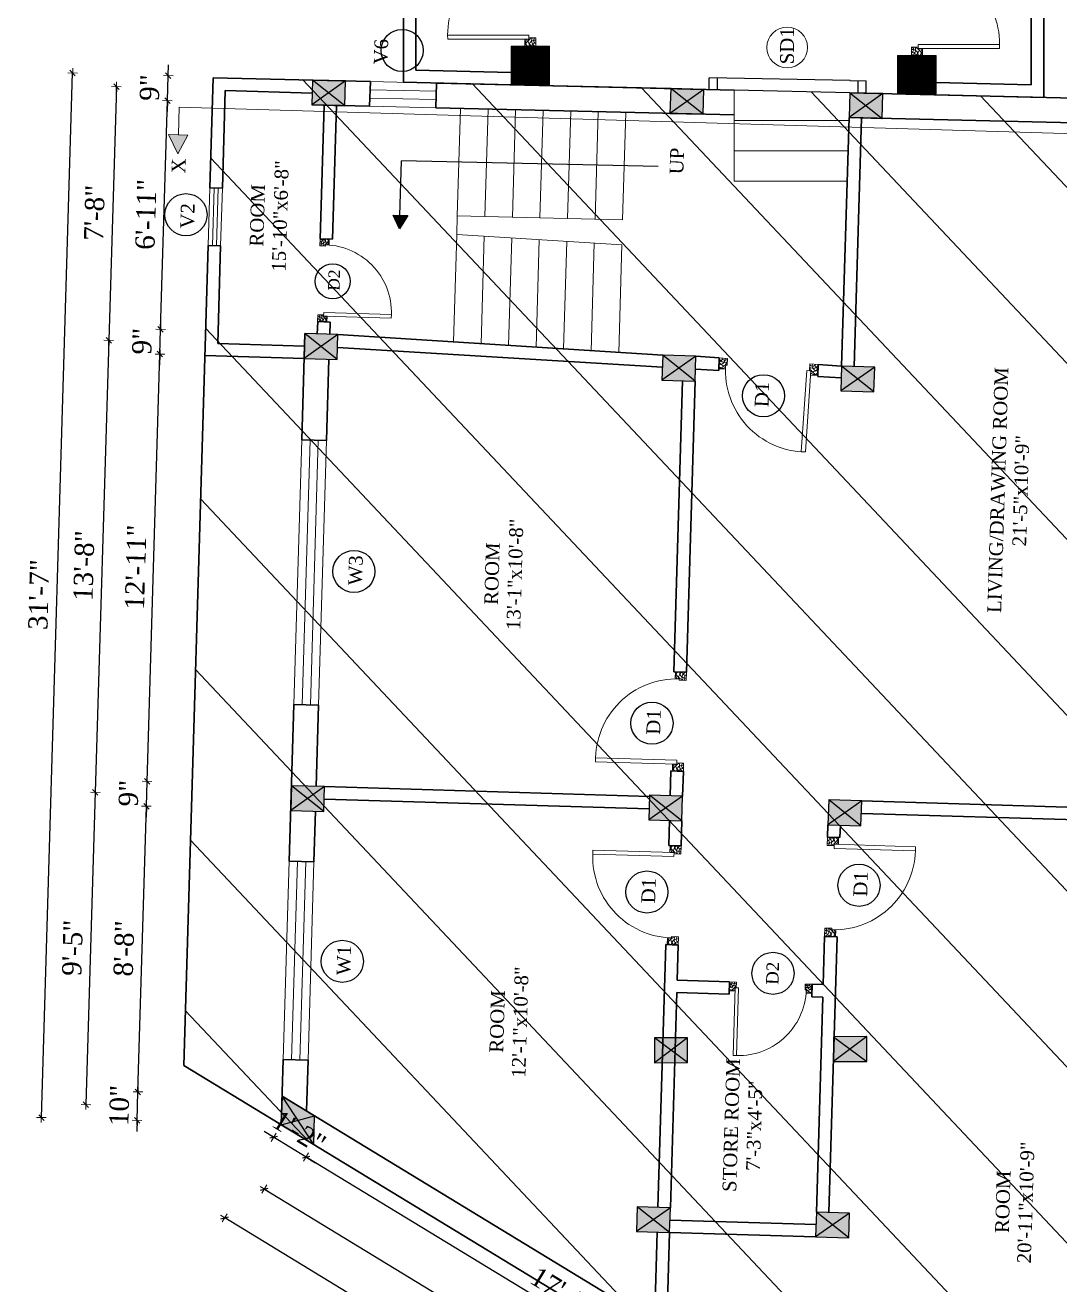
# Model space of a CAD drawing. Header units: inches. Extents: x 4069 to 291496, y -47643 to 12535.
# Drawn here: x 136842.3 to 137217.7, y -17816.4 to -17359.6 of the extents above; entities that cross this region are included whole.
import ezdxf

# ---------------------------------------------------------------- set-up
doc = ezdxf.new("R2010")
doc.units = ezdxf.units.IN
doc.header["$LTSCALE"] = 5
doc.header["$MEASUREMENT"] = 0
for name, color, linetype, lineweight in [('A-WALL', 7, 'Continuous', 9), ('Dimension', 7, 'Continuous', 18), ('DOOR', 62, 'Continuous', 0), ('Dw', 2, 'Continuous', 18), ('tefriş', 30, 'Continuous', 9)]:
    doc.layers.add(name, color=color, linetype=linetype, lineweight=lineweight)
doc.layers.add('dim line', color=7, linetype='Continuous', lineweight=15, true_color=0xfab2b2)
doc.layers.add('TEXT', color=6, linetype='Continuous')
doc.layers.add('WALL', color=7, linetype='Continuous')
doc.styles.add('ordinary', font='times.ttf')
doc.dimstyles.new('Copy of 96', dxfattribs={"dimtxt": 7, "dimasz": 4, "dimexe": 0.5, "dimexo": 0.5, "dimgap": 3, "dimtad": 1, "dimdec": 1, "dimzin": 11, "dimdsep": 46, "dimlunit": 4, "dimtxsty": 'ordinary', "dimblk": 'OBLIQUE', "dimcen": 0.09, "dimse1": 1, "dimse2": 1, "dimclrt": 6, "dimazin": 0, "dimtfac": 1, "dimtdec": 1, "dimtix": 1, "dimtmove": 2, "dimatfit": 3, "dimldrblk": 'leader', "dimfxl": 0.5, "dimfxlon": 1, "dimtolj": 1, "dimtzin": 0, "dimarcsym": 0})

# ---------------------------------------------------------------- blocks, each defined once
blk = doc.blocks.new('C1a')
at = {"color": 1, "ltscale": 5}
for p, q in [((18657.75, 4625.76), (18648.75, 4625.76)), ((18648.75, 4625.76), (18648.82, 4613.76)), ((18657.82, 4613.76), (18657.75, 4625.76)), ((18648.82, 4613.76), (18657.82, 4613.76))]:
    blk.add_line(p, q, dxfattribs=at)
blk = doc.blocks.new('c2a')
at = {"color": 1, "ltscale": 5}
for p, q in [((18091.63, 4625.76), (18084.82, 4613.76)), ((18101.98, 4625.76), (18091.63, 4625.76)), ((18095.17, 4613.76), (18101.98, 4625.76)), ((18084.82, 4613.76), (18095.17, 4613.76))]:
    blk.add_line(p, q, dxfattribs=at)
blk = doc.blocks.new('A$C27B36B59')
at = {"layer": 'DOOR'}
for p, q in [((0, 4), (0, 0)), ((2.5, 4), (0, 4)), ((0, 0), (3, 0)), ((2.5, 2.5), (2.5, 4)), ((3, 2.5), (2.5, 2.5)), ((3, 0), (3, 2.5))]:
    blk.add_line(p, q, dxfattribs=at)
for centre, radius, start, end in [((-1.4, -0.54), 4.75, 22.1411, 72.838), ((1.34, 2.09), 1.64, 45.138, 144.8948), ((2.21, 0.3), 2.49, 83.3149, 152.658), ((0.13, 0.37), 2.05, 349.4875, 93.6805), ((1.96, -0.47), 2.01, 58.7447, 166.495), ((-0.06, 0.32), 1.13, 343.542, 86.947), ((2.08, -0.4), 1.17, 38.2816, 160.1519)]:
    blk.add_arc(centre, radius, start, end, dxfattribs=at)
blk = doc.blocks.new('D2')
at = {"layer": 'DOOR'}
for p, q in [((74473.95, 24047.59), (74473.95, 24018.09)), ((74473.95, 24047.59), (74475.45, 24047.59)), ((74475.45, 24047.59), (74475.45, 24018.13))]:
    blk.add_line(p, q, dxfattribs=at)
blk.add_arc((74473.95, 24047.59), 29.5, 180, 272.9146, dxfattribs=at)
at = {"layer": 'DOOR', "xscale": -1, "rotation": 180}
blk.add_blockref('A$C27B36B59', (74441.95, 24050.09), dxfattribs=at)
at = {"layer": 'DOOR', "rotation": 180}
blk.add_blockref('A$C27B36B59', (74477.95, 24050.09), dxfattribs=at)
blk = doc.blocks.new('x-x')
at = {"ltscale": 5}
for points in [[(11364.03, -701.52), (11364.03, -694.51), (11357.15, -698.09)], [(11364.03, -1135.52), (11364.03, -1128.51), (11357.15, -1132.09)]]:
    blk.add_hatch(color=256, dxfattribs=at).paths.add_polyline_path(points)
for p, q in [((11364.03, -694.51), (11357.15, -698.09)), ((11357.15, -698.09), (11364.03, -701.52)), ((11364.03, -701.52), (11364.03, -694.51)), ((11374.13, -698.09), (11364.03, -698.09)), ((11374.13, -698.09), (11374.13, -1132.09)), ((11364.03, -1128.51), (11357.15, -1132.09)), ((11357.15, -1132.09), (11364.03, -1135.52)), ((11364.03, -1135.52), (11364.03, -1128.51)), ((11374.13, -1132.09), (11364.03, -1132.09))]:
    blk.add_line(p, q, dxfattribs=at)
at = {"layer": 'A-WALL', "color": 1, "ltscale": 5}
blk.add_line((11374.13, -1120.09), (11374.13, -1132.09), dxfattribs=at)
at = {"layer": 'TEXT', "style": 'ordinary'}
for p in [(11350.08, -700.97), (11350.08, -1134.1)]:
    blk.add_text('X', height=5, dxfattribs=at).set_placement(p)
blk = doc.blocks.new('oblique')
at = {"color": 0, "lineweight": -2}
blk.add_line((0.25, 0.25), (-0.25, -0.25), dxfattribs=at)
at = {"layer": 'dim line', "lineweight": 9}
for p, q in [((-0.4375, 0), (0.4375, 0)), ((0, 0.4375), (0, -0.4375))]:
    blk.add_line(p, q, dxfattribs=at)
blk = doc.blocks.new('*D3950')
at = {"layer": 'A-WALL', "color": 0, "lineweight": -2, "ltscale": 50, "transparency": 16777216}
blk.add_line((137124.07, -17879.37), (136944.25, -17770.04), dxfattribs=at)
at = {"layer": 'Defpoints', "color": 0, "ltscale": 50, "transparency": 16777216}
for p in [(136947.02, -17765.48), (136944.25, -17770.04), (137126.84, -17874.8)]:
    blk.add_point(p, dxfattribs=at)
at = {"layer": 'A-WALL', "color": 0, "lineweight": -2, "ltscale": 50, "transparency": 16777216, "xscale": 4, "yscale": 4, "zscale": 4}
for p, rotation in [((136944.25, -17770.04), 148.7014709245675), ((137124.07, -17879.37), 328.7014709245675)]:
    blk.add_blockref('oblique', p, dxfattribs=dict(at, rotation=rotation))
at = {"layer": 'A-WALL', "color": 6, "ltscale": 50, "transparency": 16777216, "insert": (137037.57, -17819.09), "char_height": 7, "attachment_point": 5, "rotation": 328.7015, "style": 'ordinary'}
blk.add_mtext('\\A1;17\'-6"', dxfattribs=at)
blk = doc.blocks.new('_OBLIQUE')
at = {"color": 0, "linetype": 'ByBlock'}
blk.add_line((-0.5, -0.5), (0.5, 0.5), dxfattribs=at)
blk = doc.blocks.new('leader')
at = {"layer": 'Dimension'}
for p, q in [((0, -4.33), (0, 4.33)), ((-4.42, 0), (4.42, 0))]:
    blk.add_line(p, q, dxfattribs=at)
blk = doc.blocks.new('*D3951')
at = {"layer": 'A-WALL', "color": 0, "lineweight": -2, "ltscale": 50, "transparency": 16777216}
for p, q in [((136932.46, -17762.87), (136929.04, -17760.8)), ((136944.25, -17770.04), (136932.46, -17762.87)), ((136944.25, -17770.04), (136947.67, -17772.12))]:
    blk.add_line(p, q, dxfattribs=at)
at = {"layer": 'Defpoints', "color": 0, "ltscale": 50, "transparency": 16777216}
for p in [(136935.23, -17758.31), (136932.46, -17762.87), (136947.02, -17765.48)]:
    blk.add_point(p, dxfattribs=at)
at = {"layer": 'A-WALL', "color": 0, "lineweight": -2, "ltscale": 50, "transparency": 16777216, "xscale": 4, "yscale": 4, "zscale": 4}
for p, rotation in [((136932.46, -17762.87), 328.7014709245675), ((136944.25, -17770.04), 148.7014709245675)]:
    blk.add_blockref('oblique', p, dxfattribs=dict(at, rotation=rotation))
at = {"layer": 'A-WALL', "color": 6, "ltscale": 50, "transparency": 16777216, "insert": (136941.73, -17760.9), "char_height": 7, "attachment_point": 5, "rotation": 328.7015, "style": 'ordinary'}
blk.add_mtext('\\A1;1\'-2"', dxfattribs=at)
blk = doc.blocks.new('*D3952')
at = {"layer": 'A-WALL', "color": 0, "lineweight": -2, "ltscale": 50, "transparency": 16777216}
blk.add_line((136929.1, -17781.67), (137120.71, -17898.17), dxfattribs=at)
at = {"layer": 'Defpoints', "color": 0, "ltscale": 50, "transparency": 16777216}
for p in [(136941.13, -17761.89), (137132.74, -17878.39), (137120.71, -17898.17)]:
    blk.add_point(p, dxfattribs=at)
at = {"layer": 'A-WALL', "color": 0, "lineweight": -2, "ltscale": 50, "transparency": 16777216, "xscale": 4, "yscale": 4, "zscale": 4}
for p, rotation in [((136929.1, -17781.67), 148.7014709222173), ((137120.71, -17898.17), 328.7014709222173)]:
    blk.add_blockref('oblique', p, dxfattribs=dict(at, rotation=rotation))
at = {"layer": 'A-WALL', "color": 6, "ltscale": 50, "transparency": 16777216, "insert": (137028.31, -17834.32), "char_height": 7, "attachment_point": 5, "rotation": 328.7015, "style": 'ordinary'}
blk.add_mtext('\\A1;18\'-8"', dxfattribs=at)
blk = doc.blocks.new('*D3954')
at = {"layer": 'A-WALL', "color": 0, "lineweight": -2, "ltscale": 50, "transparency": 16777216}
blk.add_line((137246.82, -17994.01), (136914.7, -17792.08), dxfattribs=at)
at = {"layer": 'Defpoints', "color": 0, "ltscale": 50, "transparency": 16777216}
for p in [(136935.23, -17758.31), (136914.7, -17792.08), (137267.35, -17960.23)]:
    blk.add_point(p, dxfattribs=at)
at = {"layer": 'A-WALL', "color": 0, "lineweight": -2, "ltscale": 50, "transparency": 16777216, "xscale": 4, "yscale": 4, "zscale": 4}
for p, rotation in [((136914.7, -17792.08), 148.7014709222228), ((137246.82, -17994.01), 328.7014709222228)]:
    blk.add_blockref('oblique', p, dxfattribs=dict(at, rotation=rotation))
at = {"layer": 'A-WALL', "color": 6, "ltscale": 50, "transparency": 16777216, "insert": (137084.17, -17887.44), "char_height": 7, "attachment_point": 5, "rotation": 328.7015, "style": 'ordinary'}
blk.add_mtext('\\A1;32\'-5"', dxfattribs=at)
blk = doc.blocks.new('*D3955')
at = {"layer": 'A-WALL', "color": 0, "lineweight": -2, "ltscale": 50, "transparency": 16777216}
for p, q in [((136883.19, -17746.4), (136883.31, -17742.4)), ((136882.88, -17756.75), (136883.19, -17746.4)), ((136882.88, -17756.75), (136882.76, -17760.74))]:
    blk.add_line(p, q, dxfattribs=at)
at = {"layer": 'Defpoints', "color": 0, "ltscale": 50, "transparency": 16777216}
for p in [(136883.19, -17746.4), (136935.54, -17747.96), (136935.23, -17758.31)]:
    blk.add_point(p, dxfattribs=at)
at = {"layer": 'A-WALL', "color": 0, "lineweight": -2, "ltscale": 50, "transparency": 16777216, "xscale": 4, "yscale": 4, "zscale": 4}
for p, rotation in [((136883.19, -17746.4), 268.2899854278434), ((136882.88, -17756.75), 88.28998542784338)]:
    blk.add_blockref('oblique', p, dxfattribs=dict(at, rotation=rotation))
at = {"layer": 'A-WALL', "color": 6, "ltscale": 50, "transparency": 16777216, "insert": (136876.48, -17751.38), "char_height": 7, "attachment_point": 5, "rotation": 88.29, "style": 'ordinary'}
blk.add_mtext('\\A1;10"', dxfattribs=at)
blk = doc.blocks.new('*D3956')
at = {"layer": 'A-WALL', "color": 0, "lineweight": -2, "ltscale": 50, "transparency": 16777216}
blk.add_line((136883.19, -17746.4), (136886.28, -17642.8), dxfattribs=at)
at = {"layer": 'Defpoints', "color": 0, "ltscale": 50, "transparency": 16777216}
for p in [(136886.28, -17642.8), (136938.63, -17644.36), (136935.54, -17747.96)]:
    blk.add_point(p, dxfattribs=at)
at = {"layer": 'A-WALL', "color": 0, "lineweight": -2, "ltscale": 50, "transparency": 16777216, "xscale": 4, "yscale": 4, "zscale": 4}
for p, rotation in [((136886.28, -17642.8), 88.28998542889832), ((136883.19, -17746.4), 268.2899854288983)]:
    blk.add_blockref('oblique', p, dxfattribs=dict(at, rotation=rotation))
at = {"layer": 'A-WALL', "color": 6, "ltscale": 50, "transparency": 16777216, "insert": (136878.18, -17694.4), "char_height": 7, "attachment_point": 5, "rotation": 88.29, "style": 'ordinary'}
blk.add_mtext('\\A1;8\'-8"', dxfattribs=at)
blk = doc.blocks.new('*D3957')
at = {"layer": 'A-WALL', "color": 0, "lineweight": -2, "ltscale": 50, "transparency": 16777216}
for p, q in [((136886.55, -17633.8), (136886.67, -17629.8)), ((136886.28, -17642.8), (136886.55, -17633.8)), ((136886.28, -17642.8), (136886.16, -17646.79))]:
    blk.add_line(p, q, dxfattribs=at)
at = {"layer": 'Defpoints', "color": 0, "ltscale": 50, "transparency": 16777216}
for p in [(136886.55, -17633.8), (136938.9, -17635.36), (136938.63, -17644.36)]:
    blk.add_point(p, dxfattribs=at)
at = {"layer": 'A-WALL', "color": 0, "lineweight": -2, "ltscale": 50, "transparency": 16777216, "xscale": 4, "yscale": 4, "zscale": 4}
for p, rotation in [((136886.55, -17633.8), 268.2899854288983), ((136886.28, -17642.8), 88.2899854288983)]:
    blk.add_blockref('oblique', p, dxfattribs=dict(at, rotation=rotation))
at = {"layer": 'A-WALL', "color": 6, "ltscale": 50, "transparency": 16777216, "insert": (136879.85, -17638.1), "char_height": 7, "attachment_point": 5, "rotation": 88.29, "style": 'ordinary'}
blk.add_mtext('\\A1;9"', dxfattribs=at)
blk = doc.blocks.new('*D3958')
at = {"layer": 'A-WALL', "color": 0, "lineweight": -2, "ltscale": 50, "transparency": 16777216}
blk.add_line((136886.55, -17633.8), (136891.18, -17478.87), dxfattribs=at)
at = {"layer": 'Defpoints', "color": 0, "ltscale": 50, "transparency": 16777216}
for p in [(136891.18, -17478.87), (136943.53, -17480.43), (136938.9, -17635.36)]:
    blk.add_point(p, dxfattribs=at)
at = {"layer": 'A-WALL', "color": 0, "lineweight": -2, "ltscale": 50, "transparency": 16777216, "xscale": 4, "yscale": 4, "zscale": 4}
for p, rotation in [((136891.18, -17478.87), 88.28998542889832), ((136886.55, -17633.8), 268.2899854288983)]:
    blk.add_blockref('oblique', p, dxfattribs=dict(at, rotation=rotation))
at = {"layer": 'A-WALL', "color": 6, "ltscale": 50, "transparency": 16777216, "insert": (136882.37, -17556.14), "char_height": 7, "attachment_point": 5, "rotation": 88.29, "style": 'ordinary'}
blk.add_mtext('\\A1;12\'-11"', dxfattribs=at)
blk = doc.blocks.new('*D3959')
at = {"layer": 'A-WALL', "color": 0, "lineweight": -2, "ltscale": 50, "transparency": 16777216}
for p, q in [((136891.45, -17469.87), (136891.57, -17465.88)), ((136891.18, -17478.87), (136891.45, -17469.87)), ((136891.18, -17478.87), (136891.06, -17482.87))]:
    blk.add_line(p, q, dxfattribs=at)
at = {"layer": 'Defpoints', "color": 0, "ltscale": 50, "transparency": 16777216}
for p in [(136891.45, -17469.87), (136943.8, -17471.44), (136943.53, -17480.43)]:
    blk.add_point(p, dxfattribs=at)
at = {"layer": 'A-WALL', "color": 0, "lineweight": -2, "ltscale": 50, "transparency": 16777216, "xscale": 4, "yscale": 4, "zscale": 4}
for p, rotation in [((136891.45, -17469.87), 268.2899854288983), ((136891.18, -17478.87), 88.2899854288983)]:
    blk.add_blockref('oblique', p, dxfattribs=dict(at, rotation=rotation))
at = {"layer": 'A-WALL', "color": 6, "ltscale": 50, "transparency": 16777216, "insert": (136884.74, -17474.18), "char_height": 7, "attachment_point": 5, "rotation": 88.29, "style": 'ordinary'}
blk.add_mtext('\\A1;9"', dxfattribs=at)
blk = doc.blocks.new('*D3960')
at = {"layer": 'A-WALL', "color": 0, "lineweight": -2, "ltscale": 50, "transparency": 16777216}
blk.add_line((136891.45, -17469.87), (136893.92, -17386.91), dxfattribs=at)
at = {"layer": 'Defpoints', "color": 0, "ltscale": 50, "transparency": 16777216}
for p in [(136893.92, -17386.91), (136946.27, -17388.47), (136943.8, -17471.44)]:
    blk.add_point(p, dxfattribs=at)
at = {"layer": 'A-WALL', "color": 0, "lineweight": -2, "ltscale": 50, "transparency": 16777216, "xscale": 4, "yscale": 4, "zscale": 4}
for p, rotation in [((136893.92, -17386.91), 88.28998542889832), ((136891.45, -17469.87), 268.2899854288983)]:
    blk.add_blockref('oblique', p, dxfattribs=dict(at, rotation=rotation))
at = {"layer": 'A-WALL', "color": 6, "ltscale": 50, "transparency": 16777216, "insert": (136886.13, -17428.2), "char_height": 7, "attachment_point": 5, "rotation": 88.29, "style": 'ordinary'}
blk.add_mtext('\\A1;6\'-11"', dxfattribs=at)
blk = doc.blocks.new('*D3961')
at = {"layer": 'A-WALL', "color": 0, "lineweight": -2, "ltscale": 50, "transparency": 16777216}
for p, q in [((136894.19, -17377.91), (136894.31, -17373.92)), ((136893.92, -17386.91), (136894.19, -17377.91)), ((136893.92, -17386.91), (136893.8, -17390.91))]:
    blk.add_line(p, q, dxfattribs=at)
at = {"layer": 'Defpoints', "color": 0, "ltscale": 50, "transparency": 16777216}
for p in [(136894.19, -17377.91), (136946.54, -17379.48), (136946.27, -17388.47)]:
    blk.add_point(p, dxfattribs=at)
at = {"layer": 'A-WALL', "color": 0, "lineweight": -2, "ltscale": 50, "transparency": 16777216, "xscale": 4, "yscale": 4, "zscale": 4}
for p, rotation in [((136894.19, -17377.91), 268.2899854288983), ((136893.92, -17386.91), 88.2899854288983)]:
    blk.add_blockref('oblique', p, dxfattribs=dict(at, rotation=rotation))
at = {"layer": 'A-WALL', "color": 6, "ltscale": 50, "transparency": 16777216, "insert": (136887.49, -17382.22), "char_height": 7, "attachment_point": 5, "rotation": 88.29, "style": 'ordinary'}
blk.add_mtext('\\A1;9"', dxfattribs=at)
blk = doc.blocks.new('*D3962')
at = {"layer": 'A-WALL', "color": 0, "lineweight": -2, "ltscale": 50, "transparency": 16777216}
blk.add_line((136875.39, -17381.86), (136872.64, -17473.81), dxfattribs=at)
at = {"layer": 'Defpoints', "color": 0, "ltscale": 50, "transparency": 16777216}
for p in [(136946.41, -17383.98), (136872.64, -17473.81), (136943.66, -17475.93)]:
    blk.add_point(p, dxfattribs=at)
at = {"layer": 'A-WALL', "color": 0, "lineweight": -2, "ltscale": 50, "transparency": 16777216, "xscale": 4, "yscale": 4, "zscale": 4}
for p, rotation in [((136875.39, -17381.86), 88.28998542795537), ((136872.64, -17473.81), 268.2899854279554)]:
    blk.add_blockref('oblique', p, dxfattribs=dict(at, rotation=rotation))
at = {"layer": 'A-WALL', "color": 6, "ltscale": 50, "transparency": 16777216, "insert": (136867.45, -17427.64), "char_height": 7, "attachment_point": 5, "rotation": 88.29, "style": 'ordinary'}
blk.add_mtext('\\A1;7\'-8"', dxfattribs=at)
blk = doc.blocks.new('*D3963')
at = {"layer": 'A-WALL', "color": 0, "lineweight": -2, "ltscale": 50, "transparency": 16777216}
blk.add_line((136872.64, -17473.81), (136867.75, -17637.74), dxfattribs=at)
at = {"layer": 'Defpoints', "color": 0, "ltscale": 50, "transparency": 16777216}
for p in [(136943.66, -17475.93), (136867.75, -17637.74), (136938.77, -17639.86)]:
    blk.add_point(p, dxfattribs=at)
at = {"layer": 'A-WALL', "color": 0, "lineweight": -2, "ltscale": 50, "transparency": 16777216, "xscale": 4, "yscale": 4, "zscale": 4}
for p, rotation in [((136872.64, -17473.81), 88.2899854288983), ((136867.75, -17637.74), 268.2899854288983)]:
    blk.add_blockref('oblique', p, dxfattribs=dict(at, rotation=rotation))
at = {"layer": 'A-WALL', "color": 6, "ltscale": 50, "transparency": 16777216, "insert": (136863.64, -17555.58), "char_height": 7, "attachment_point": 5, "rotation": 88.29, "style": 'ordinary'}
blk.add_mtext('\\A1;13\'-8"', dxfattribs=at)
blk = doc.blocks.new('*D3964')
at = {"layer": 'A-WALL', "color": 0, "lineweight": -2, "ltscale": 50, "transparency": 16777216}
blk.add_line((136867.75, -17637.74), (136864.37, -17751.02), dxfattribs=at)
at = {"layer": 'Defpoints', "color": 0, "ltscale": 50, "transparency": 16777216}
for p in [(136938.77, -17639.86), (136864.37, -17751.02), (136935.39, -17753.14)]:
    blk.add_point(p, dxfattribs=at)
at = {"layer": 'A-WALL', "color": 0, "lineweight": -2, "ltscale": 50, "transparency": 16777216, "xscale": 4, "yscale": 4, "zscale": 4}
for p, rotation in [((136867.75, -17637.74), 88.2899854288983), ((136864.37, -17751.02), 268.2899854288983)]:
    blk.add_blockref('oblique', p, dxfattribs=dict(at, rotation=rotation))
at = {"layer": 'A-WALL', "color": 6, "ltscale": 50, "transparency": 16777216, "insert": (136859.49, -17694.18), "char_height": 7, "attachment_point": 5, "rotation": 88.29, "style": 'ordinary'}
blk.add_mtext('\\A1;9\'-5"', dxfattribs=at)
blk = doc.blocks.new('*D3965')
at = {"layer": 'A-WALL', "color": 0, "lineweight": -2, "ltscale": 50, "transparency": 16777216}
blk.add_line((136848.2, -17755.71), (136859.51, -17376.88), dxfattribs=at)
at = {"layer": 'Defpoints', "color": 0, "ltscale": 50, "transparency": 16777216}
for p in [(136859.51, -17376.88), (136946.54, -17379.48), (136935.23, -17758.31)]:
    blk.add_point(p, dxfattribs=at)
at = {"layer": 'A-WALL', "color": 0, "lineweight": -2, "ltscale": 50, "transparency": 16777216, "xscale": 4, "yscale": 4, "zscale": 4}
for p, rotation in [((136859.51, -17376.88), 88.28998542889836), ((136848.2, -17755.71), 268.2899854288983)]:
    blk.add_blockref('oblique', p, dxfattribs=dict(at, rotation=rotation))
at = {"layer": 'A-WALL', "color": 6, "ltscale": 50, "transparency": 16777216, "insert": (136847.29, -17566.1), "char_height": 7, "attachment_point": 5, "rotation": 88.29, "style": 'ordinary'}
blk.add_mtext('\\A1;31\'-7"', dxfattribs=at)

msp = doc.modelspace()

# ---------------------------------------------------------------- hatches: boundary and pattern name
at = {"layer": 'A-WALL', "ltscale": 5}
h = msp.add_hatch(dxfattribs=at)
h.set_pattern_fill('ANSI31', color=256, angle=450)
h.set_pattern_definition([(135, (138671.29985, -41803.26269), (-0.08838834765, -0.08838834765), [])])
h.paths.add_polyline_path([(137032.57871, -17381.18468), (137032.57871, -17367.18468), (137018.57871, -17367.18468), (137018.57871, -17381.18468)])
h = msp.add_hatch(dxfattribs=at)
h.set_pattern_fill('ANSI31', color=256, angle=450)
h.set_pattern_definition([(135, (138662.58218, -41916.20841), (-0.08838834765, -0.08838834765), [])])
h.paths.add_polyline_path([(137158.86104, -17384.50927), (137172.86104, -17384.50927), (137172.86104, -17370.50927), (137158.86104, -17370.50927)])
at = {"layer": 'WALL', "linetype": 'ByBlock', "ltscale": 5, "true_color": 0xf8991e}
h = msp.add_hatch(dxfattribs=at)
h.set_pattern_fill('ANSI31', color=30, scale=350, angle=448.2899854)
h.set_pattern_definition([(133.29, (133798.7, -24314.044), (-31.8453, -29.99899), [])])
h.paths.add_polyline_path([(137302.72795, -17981.73701), (136899.85762, -17736.80218), (136910.55405, -17378.51382), (137320.44341, -17388.33867)])
h = msp.add_hatch(color=30, dxfattribs=at)
h.dxf.hatch_style = 1
h.paths.add_polyline_path([(136958.53818, -17379.76175), (136952.40547, -17384.11768), (136958.26961, -17388.75792)])
h.paths.add_polyline_path([(136958.53818, -17379.76175), (136946.54132, -17379.47744), (136952.40547, -17384.11768)])
h.paths.add_polyline_path([(136946.54132, -17379.47744), (136946.27275, -17388.4736), (136952.40547, -17384.11768)])
h.paths.add_polyline_path([(136952.40547, -17384.11768), (136946.27275, -17388.4736), (136958.26961, -17388.75792)])
h = msp.add_hatch(color=30, dxfattribs=at)
h.dxf.hatch_style = 1
h.paths.add_polyline_path([(137088.50415, -17382.84186), (137082.37143, -17387.19778), (137088.23557, -17391.83802)])
h.paths.add_polyline_path([(137088.50415, -17382.84186), (137076.50729, -17382.55755), (137082.37143, -17387.19778)])
h.paths.add_polyline_path([(137076.50729, -17382.55755), (137076.23872, -17391.55371), (137082.37143, -17387.19778)])
h.paths.add_polyline_path([(137082.37143, -17387.19778), (137076.23872, -17391.55371), (137088.23557, -17391.83802)])
h = msp.add_hatch(color=30, dxfattribs=at)
h.dxf.hatch_style = 1
h.paths.add_polyline_path([(137153.48713, -17384.38192), (137147.35441, -17388.73784), (137153.21856, -17393.37808)])
h.paths.add_polyline_path([(137153.48713, -17384.38192), (137141.49027, -17384.0976), (137147.35441, -17388.73784)])
h.paths.add_polyline_path([(137141.49027, -17384.0976), (137141.2217, -17393.09376), (137147.35441, -17388.73784)])
h.paths.add_polyline_path([(137147.35441, -17388.73784), (137141.2217, -17393.09376), (137153.21856, -17393.37808)])
at = {"layer": 'WALL', "linetype": 'ByBlock', "ltscale": 5}
msp.add_hatch(color=2, dxfattribs=at).paths.add_polyline_path([(136978.11099, -17433.41084), (136975.85454, -17428.48017), (136981.10044, -17428.63678)])
at = {"layer": 'WALL', "linetype": 'ByBlock', "ltscale": 5, "true_color": 0xf8991e}
h = msp.add_hatch(color=30, dxfattribs=at)
h.dxf.hatch_style = 1
h.paths.add_polyline_path([(136949.659, -17476.11359), (136955.52204, -17480.79063), (136955.79061, -17471.79464)])
h.paths.add_polyline_path([(136955.79061, -17471.79464), (136943.79595, -17471.43655), (136949.659, -17476.11359)])
h.paths.add_polyline_path([(136949.659, -17476.11359), (136943.79595, -17471.43655), (136943.52738, -17480.43254)])
h.paths.add_polyline_path([(136943.52738, -17480.43254), (136955.52204, -17480.79063), (136949.659, -17476.11359)])
h = msp.add_hatch(color=30, dxfattribs=at)
h.dxf.hatch_style = 1
h.paths.add_polyline_path([(137079.48304, -17483.94743), (137085.34609, -17488.62447), (137085.61466, -17479.62848)])
h.paths.add_polyline_path([(137085.61466, -17479.62848), (137073.62, -17479.27038), (137079.48304, -17483.94743)])
h.paths.add_polyline_path([(137079.48304, -17483.94743), (137073.62, -17479.27038), (137073.35143, -17488.26638)])
h.paths.add_polyline_path([(137073.35143, -17488.26638), (137085.34609, -17488.62447), (137079.48304, -17483.94743)])
h = msp.add_hatch(color=30, dxfattribs=at)
h.dxf.hatch_style = 1
h.paths.add_polyline_path([(137144.39507, -17487.86434), (137150.25811, -17492.54139), (137150.52668, -17483.54539)])
h.paths.add_polyline_path([(137150.52668, -17483.54539), (137138.53202, -17483.1873), (137144.39507, -17487.86434)])
h.paths.add_polyline_path([(137144.39507, -17487.86434), (137138.53202, -17483.1873), (137138.26345, -17492.18329)])
h.paths.add_polyline_path([(137138.26345, -17492.18329), (137150.25811, -17492.54139), (137144.39507, -17487.86434)])
h = msp.add_hatch(color=30, dxfattribs=at)
h.dxf.hatch_style = 1
h.paths.add_polyline_path([(136944.76508, -17640.04056), (136950.62812, -17644.7176), (136950.89669, -17635.72161)])
h.paths.add_polyline_path([(136950.89669, -17635.72161), (136938.90204, -17635.36351), (136944.76508, -17640.04056)])
h.paths.add_polyline_path([(136944.76508, -17640.04056), (136938.90204, -17635.36351), (136938.63347, -17644.35951)])
h.paths.add_polyline_path([(136938.63347, -17644.35951), (136950.62812, -17644.7176), (136944.76508, -17640.04056)])
h = msp.add_hatch(color=30, dxfattribs=at)
h.dxf.hatch_style = 1
h.paths.add_polyline_path([(137074.72002, -17643.48984), (137080.58307, -17648.16688), (137080.85164, -17639.17089)])
h.paths.add_polyline_path([(137080.85164, -17639.17089), (137068.85698, -17638.8128), (137074.72002, -17643.48984)])
h.paths.add_polyline_path([(137074.72002, -17643.48984), (137068.85698, -17638.8128), (137068.58841, -17647.80879)])
h.paths.add_polyline_path([(137068.58841, -17647.80879), (137080.58307, -17648.16688), (137074.72002, -17643.48984)])
h = msp.add_hatch(color=30, dxfattribs=at)
h.dxf.hatch_style = 1
h.paths.add_polyline_path([(137139.6975, -17645.21448), (137145.56054, -17649.89153), (137145.82911, -17640.89553)])
h.paths.add_polyline_path([(137145.82911, -17640.89553), (137133.83445, -17640.53744), (137139.6975, -17645.21448)])
h.paths.add_polyline_path([(137139.6975, -17645.21448), (137133.83445, -17640.53744), (137133.56588, -17649.53343)])
h.paths.add_polyline_path([(137133.56588, -17649.53343), (137145.56054, -17649.89153), (137139.6975, -17645.21448)])
h = msp.add_hatch(color=30, dxfattribs=at)
h.dxf.hatch_style = 1
h.paths.add_polyline_path([(137082.63321, -17726.77169), (137076.63321, -17731.30868), (137082.63321, -17735.77186)])
h.paths.add_polyline_path([(137082.63321, -17726.77169), (137070.63321, -17726.8455), (137076.63321, -17731.30868)])
h.paths.add_polyline_path([(137070.63321, -17726.8455), (137070.63321, -17735.84567), (137076.63321, -17731.30868)])
h.paths.add_polyline_path([(137076.63321, -17731.30868), (137070.63321, -17735.84567), (137082.63321, -17735.77186)])
h = msp.add_hatch(color=30, dxfattribs=at)
h.dxf.hatch_style = 1
h.paths.add_polyline_path([(137147.63321, -17726.3719), (137141.63321, -17730.90889), (137147.63321, -17735.37207)])
h.paths.add_polyline_path([(137147.63321, -17726.3719), (137135.63321, -17726.44571), (137141.63321, -17730.90889)])
h.paths.add_polyline_path([(137135.63321, -17726.44571), (137135.63321, -17735.44588), (137141.63321, -17730.90889)])
h.paths.add_polyline_path([(137141.63321, -17730.90889), (137135.63321, -17735.44588), (137147.63321, -17735.37207)])
h = msp.add_hatch(color=30, dxfattribs=at)
h.dxf.hatch_style = 1
h.paths.add_polyline_path([(136941.28169, -17756.72054), (136947.33177, -17755.13243), (136935.54045, -17747.9636)])
h.paths.add_polyline_path([(136941.28169, -17756.72054), (136935.54045, -17747.9636), (136935.2316, -17758.30865)])
h.paths.add_polyline_path([(136935.2316, -17758.30865), (136947.02293, -17765.47748), (136941.28169, -17756.72054)])
h.paths.add_polyline_path([(136941.28169, -17756.72054), (136947.02293, -17765.47748), (136947.33177, -17755.13243)])
h = msp.add_hatch(color=30, dxfattribs=at)
h.dxf.hatch_style = 1
h.paths.add_polyline_path([(137070.26324, -17792.77467), (137076.12628, -17797.45171), (137076.39485, -17788.45572)])
h.paths.add_polyline_path([(137076.39485, -17788.45572), (137064.40019, -17788.09763), (137070.26324, -17792.77467)])
h.paths.add_polyline_path([(137070.26324, -17792.77467), (137064.40019, -17788.09763), (137064.13163, -17797.09362)])
h.paths.add_polyline_path([(137064.13163, -17797.09362), (137076.12628, -17797.45171), (137070.26324, -17792.77467)])
h = msp.add_hatch(color=30, dxfattribs=at)
h.dxf.hatch_style = 1
h.paths.add_polyline_path([(137135.23429, -17794.71434), (137141.09733, -17799.39138), (137141.3659, -17790.39538)])
h.paths.add_polyline_path([(137141.3659, -17790.39538), (137129.37125, -17790.03729), (137135.23429, -17794.71434)])
h.paths.add_polyline_path([(137135.23429, -17794.71434), (137129.37125, -17790.03729), (137129.10268, -17799.03329)])
h.paths.add_polyline_path([(137129.10268, -17799.03329), (137141.09733, -17799.39138), (137135.23429, -17794.71434)])

# ---------------------------------------------------------------- linework, layer by layer
at = {"color": 1, "ltscale": 5}
for p, q in [((136958.53818, -17379.76175), (136946.27275, -17388.4736)), ((136958.26961, -17388.75792), (136946.54132, -17379.47744)), ((137088.50415, -17382.84186), (137076.23872, -17391.55371)), ((137088.23557, -17391.83802), (137076.50729, -17382.55755)), ((137153.48713, -17384.38192), (137141.2217, -17393.09376)), ((137141.49027, -17384.0976), (137153.21856, -17393.37808)), ((136955.79061, -17471.79464), (136943.52738, -17480.43254)), ((136955.52204, -17480.79063), (136943.79595, -17471.43655)), ((137007.72535, -17474.7539), (137007.70414, -17475.08832)), ((137085.61466, -17479.62848), (137073.35143, -17488.26638)), ((137085.34609, -17488.62447), (137073.62, -17479.27038)), ((137150.52668, -17483.54539), (137138.26345, -17492.18329)), ((137150.25811, -17492.54139), (137138.53202, -17483.1873)), ((136950.89669, -17635.72161), (136938.63347, -17644.35951)), ((136950.62812, -17644.7176), (136938.90204, -17635.36351)), ((137080.85164, -17639.17089), (137068.58841, -17647.80879)), ((137080.58307, -17648.16688), (137068.85698, -17638.8128)), ((137145.82911, -17640.89553), (137133.56588, -17649.53343)), ((137145.56054, -17649.89153), (137133.83445, -17640.53744)), ((137082.63321, -17726.77169), (137070.63321, -17735.84567)), ((137082.63321, -17735.77186), (137070.63321, -17726.8455)), ((137147.63321, -17726.3719), (137135.63321, -17735.44588)), ((137135.63321, -17726.44571), (137147.63321, -17735.37207)), ((136947.02293, -17765.47748), (136935.54045, -17747.9636)), ((136935.2316, -17758.30865), (136947.33177, -17755.13243)), ((137076.12628, -17797.45171), (137064.40019, -17788.09763)), ((137076.39485, -17788.45572), (137064.13163, -17797.09362)), ((137141.3659, -17790.39538), (137129.10268, -17799.03329)), ((137141.09733, -17799.39138), (137129.37125, -17790.03729))]:
    msp.add_line(p, q, dxfattribs=at)
at = {"layer": 'A-WALL', "lineweight": 30}
for p, q in [((137211.86104, -17042.92341), (137211.86104, -17385.76534)), ((137207.36104, -17045.37334), (137207.36104, -17381.15743)), ((136984.07871, -17375.86578), (136984.07871, -17294.79841)), ((136979.57871, -17380.2604), (136979.57871, -17299.29841)), ((137018.57871, -17376.68341), (136984.07871, -17375.86578)), ((136910.55075, -17378.62448), (136909.36041, -17418.49605)), ((136967.53583, -17379.97499), (136910.55075, -17378.62448)), ((136967.26725, -17388.97115), (136967.53583, -17379.97499)), ((137018.57871, -17381.18468), (136979.57871, -17380.2604)), ((136991.26006, -17389.53977), (136991.52863, -17380.54361)), ((137076.50729, -17382.55755), (136991.52863, -17380.54361)), ((137018.57871, -17381.18468), (137099.49027, -17383.10223)), ((137172.86104, -17380.3398), (137207.36104, -17381.15743)), ((136914.91446, -17383.25676), (136913.85841, -17418.63034)), ((136914.91446, -17383.25676), (136946.40043, -17384.19675)), ((137088.50415, -17382.84186), (137045.51427, -17381.82303)), ((137320.44341, -17388.33867), (137141.49027, -17384.0976)), ((137172.86104, -17384.84107), (137211.86104, -17385.76534)), ((136967.26725, -17388.97115), (136946.27275, -17388.4736)), ((136950.7724, -17388.55255), (136949.32343, -17437.0874)), ((136955.27039, -17388.68684), (136953.82142, -17437.22168)), ((137099.49027, -17392.10475), (136991.26006, -17389.53977)), ((137138.53202, -17483.1873), (137141.2217, -17393.09376)), ((137284.18426, -17396.48188), (137141.2217, -17393.09376)), ((137143.03002, -17483.32159), (137145.71969, -17393.22805)), ((136913.85841, -17418.63034), (136909.36041, -17418.49605)), ((136908.73375, -17439.4867), (136899.85762, -17736.80218)), ((136913.23175, -17439.62098), (136908.73375, -17439.4867)), ((136913.23175, -17439.62098), (136912.1757, -17474.99456)), ((136949.32343, -17437.0874), (136953.82142, -17437.22168)), ((136948.42823, -17467.07284), (136948.29395, -17471.57083)), ((136948.42823, -17467.07284), (136952.92623, -17467.20712)), ((136952.92623, -17467.20712), (136952.79195, -17471.70512)), ((136943.79595, -17471.43655), (136942.64708, -17509.9194)), ((136955.79061, -17471.79464), (137073.62, -17479.27038)), ((136943.66167, -17475.93455), (136912.1757, -17474.99456)), ((136955.65088, -17476.47515), (137073.49116, -17483.58586)), ((136943.52738, -17480.43254), (136907.54342, -17479.35827)), ((136952.52338, -17480.70111), (136951.64307, -17510.18797)), ((137085.61466, -17479.62848), (137094.1014, -17480.19923)), ((137093.96342, -17484.8212), (137094.1014, -17480.19923)), ((137085.47492, -17484.30899), (137093.96342, -17484.8212)), ((137129.91469, -17486.99057), (137130.04528, -17482.61655)), ((137130.04528, -17482.61655), (137138.53202, -17483.1873)), ((137077.69648, -17594.05665), (137080.84809, -17488.49018)), ((137082.19448, -17594.19093), (137085.34609, -17488.62447)), ((137129.91469, -17486.99057), (137138.40319, -17487.50278)), ((136951.64307, -17510.18797), (136942.64708, -17509.9194)), ((137082.19448, -17594.19093), (137077.69648, -17594.05665)), ((136939.78234, -17605.87665), (136938.08498, -17662.73161)), ((136948.77834, -17606.14522), (136939.78234, -17605.87665)), ((136948.77834, -17606.14522), (136947.89803, -17635.63208)), ((137076.35364, -17639.03661), (137076.62221, -17630.04061)), ((137081.12021, -17630.1749), (137076.62221, -17630.04061)), ((137080.85164, -17639.17089), (137081.12021, -17630.1749)), ((136950.89669, -17635.72161), (137068.84414, -17639.24284)), ((136950.76241, -17640.2196), (137068.70986, -17643.74083)), ((137145.82911, -17640.89553), (137264.77611, -17644.44661)), ((136947.62946, -17644.62808), (136947.08097, -17663.00018)), ((137145.69482, -17645.39353), (137264.64183, -17648.9446)), ((137075.8165, -17657.02859), (137076.08507, -17648.0326)), ((137080.3145, -17657.16287), (137080.58307, -17648.16688)), ((137133.56588, -17649.53343), (137133.4316, -17654.03143)), ((137138.06388, -17649.66772), (137137.9296, -17654.16571)), ((137133.4316, -17654.03143), (137137.9296, -17654.16571)), ((137080.3145, -17657.16287), (137075.8165, -17657.02859)), ((136947.08097, -17663.00018), (136938.08498, -17662.73161)), ((137132.35733, -17690.0154), (137131.83511, -17707.5076)), ((137132.35733, -17690.0154), (137136.85532, -17690.14968)), ((137136.85532, -17690.14968), (137133.86924, -17790.17158)), ((137071.89685, -17788.32144), (137074.74223, -17693.01256)), ((137079.24023, -17693.14684), (137074.74223, -17693.01256)), ((137078.85871, -17705.92603), (137079.24023, -17693.14684)), ((137097.85025, -17706.49301), (137078.85871, -17705.92603)), ((137076.39485, -17788.45572), (137078.72443, -17710.42403)), ((137097.71597, -17710.99101), (137078.72443, -17710.42403)), ((137097.85025, -17706.49301), (137097.71597, -17710.99101)), ((137127.83689, -17707.38824), (137127.70261, -17711.88624)), ((137131.83511, -17707.5076), (137127.83689, -17707.38824)), ((137131.70082, -17712.0056), (137127.70261, -17711.88624)), ((137131.70082, -17712.0056), (137129.37125, -17790.03729)), ((137302.72795, -17981.73701), (136899.85762, -17736.80218)), ((136935.93643, -17734.69955), (136935.2316, -17758.30865)), ((136944.93243, -17734.96812), (136935.93643, -17734.69955)), ((136944.93243, -17734.96812), (136944.38394, -17753.34022)), ((137070.6494, -17830.10638), (136935.54045, -17747.9636)), ((137071.62829, -17797.31743), (137070.6494, -17830.10638)), ((137129.23696, -17794.53529), (137076.26057, -17792.95372)), ((137076.12628, -17797.45171), (137075.07114, -17832.79469)), ((137129.10268, -17799.03329), (137076.12628, -17797.45171))]:
    msp.add_line(p, q, dxfattribs=at)
at = {"layer": 'A-WALL', "ltscale": 5}
for p, q in [((137099.49027, -17392.10475), (137099.49027, -17383.10223)), ((137099.49027, -17383.10223), (137099.49027, -17416.10223)), ((137099.49027, -17394.10223), (137141.19159, -17394.10223)), ((137099.49027, -17405.10223), (137140.86319, -17405.10223)), ((137099.49027, -17416.10223), (137140.5348, -17416.10223))]:
    msp.add_line(p, q, dxfattribs=at)
at = {"layer": 'A-WALL', "color": 1, "ltscale": 5}
for p, q in [((137133.56588, -17649.53343), (137133.4316, -17654.03143)), ((137131.83511, -17707.5076), (137127.83689, -17707.38824))]:
    msp.add_line(p, q, dxfattribs=at)
at = {"layer": 'A-WALL', "ltscale": 5}
for points in [[(137032.57871, -17381.18468), (137032.57871, -17367.18468), (137018.57871, -17367.18468), (137018.57871, -17381.18468)], [(137158.86104, -17384.50927), (137158.86104, -17370.50927), (137172.86104, -17370.50927), (137172.86104, -17384.50927)]]:
    msp.add_lwpolyline(points, close=True, dxfattribs=at)
msp.add_circle((137118.78159, -17367.63058), 7.38406, dxfattribs=at)
at = {"layer": 'Dw', "color": 3}
for p, q in [((136967.50816, -17379.97434), (136991.50097, -17380.54295)), ((136967.366, -17385.97265), (136991.35881, -17386.54127)), ((136967.43708, -17382.97349), (136991.42989, -17383.54211)), ((136967.29492, -17388.97181), (136991.28773, -17389.54042)), ((136909.36041, -17418.49605), (136908.73375, -17439.4867)), ((136910.85974, -17418.54081), (136910.23308, -17439.53146)), ((136912.35908, -17418.58557), (136911.73242, -17439.57622)), ((136913.85841, -17418.63034), (136913.23175, -17439.62098)), ((136939.78234, -17605.87665), (136942.64708, -17509.9194)), ((136942.78101, -17605.96618), (136945.64574, -17510.00893)), ((136945.77967, -17606.0557), (136948.6444, -17510.09845)), ((136948.77834, -17606.14522), (136951.64307, -17510.18797)), ((136935.93643, -17734.69955), (136938.08498, -17662.73161)), ((136938.9351, -17734.78907), (136941.08365, -17662.82114)), ((136941.93376, -17734.87859), (136944.08231, -17662.91066)), ((136944.93243, -17734.96812), (136947.08097, -17663.00018))]:
    msp.add_line(p, q, dxfattribs=at)
at = {"layer": 'tefriş', "ltscale": 5}
for p, q in [((137000.25854, -17389.75303), (136999.09474, -17428.73566)), ((137010.25857, -17389.99002), (137009.09477, -17428.97265)), ((137020.25557, -17390.22694), (137019.09177, -17429.20957)), ((137030.25068, -17390.46382), (137029.08689, -17429.44645)), ((137040.24958, -17390.70079), (137039.08578, -17429.68342)), ((137050.24658, -17390.93771), (137049.08278, -17429.92034)), ((137060.24359, -17391.17463), (137059.07979, -17430.15726)), ((136998.89361, -17435.47286), (136999.09474, -17428.73566)), ((137059.07979, -17430.15726), (136999.09474, -17428.73566)), ((136998.89361, -17435.47286), (136997.72981, -17474.45549)), ((137058.80686, -17439.27409), (136998.89361, -17435.47286)), ((137008.86793, -17436.10569), (137007.70414, -17475.08832)), ((137018.84226, -17436.73852), (137017.67847, -17475.72115)), ((137028.81659, -17437.37134), (137027.6528, -17476.35397)), ((137038.83577, -17438.00701), (137037.67197, -17476.98964)), ((137048.76525, -17438.63699), (137047.60146, -17477.61963)), ((137058.80686, -17439.27409), (137057.64306, -17478.25672))]:
    msp.add_line(p, q, dxfattribs=at)
at = {"layer": 'TEXT'}
for centre, radius in [((136979.09222, -17368.73024), 7.64038), ((136900.63829, -17428.29425), 7.64038), ((136953.87882, -17452.42434), 6.36673), ((137110.17189, -17493.94817), 7.64038), ((136961.57928, -17557.67255), 7.64038), ((137069.71664, -17612.71137), 7.64038), ((137144.83516, -17671.49496), 7.64038), ((137067.88945, -17673.91502), 7.64038), ((136957.35787, -17699.07319), 7.64038), ((137113.64164, -17703.42214), 7.64038)]:
    msp.add_circle(centre, radius, dxfattribs=at)
at = {"layer": 'WALL', "color": 2, "linetype": 'ByBlock'}
for p, q in [((137141.59689, -17379.59886), (137090.49027, -17378.60141)), ((137090.49027, -17382.88893), (137090.49027, -17378.60141)), ((137093.49027, -17382.96003), (137093.49027, -17378.65996)), ((137141.49027, -17379.59634), (137147.49027, -17379.73853)), ((137144.49027, -17384.1687), (137144.49027, -17379.66743)), ((137147.49027, -17384.2398), (137147.49027, -17379.72554)), ((137141.49027, -17384.0976), (137099.49027, -17383.10223))]:
    msp.add_line(p, q, dxfattribs=at)
at = {"layer": 'WALL', "color": 2, "linetype": 'ByBlock', "ltscale": 5}
for p, q in [((136978.25605, -17428.55186), (136978.8472, -17408.7507)), ((137072.00904, -17410.8392), (136978.8472, -17408.7507)), ((136978.11099, -17433.41084), (136975.85454, -17428.48017)), ((136975.85454, -17428.48017), (136981.10044, -17428.63678)), ((136981.10044, -17428.63678), (136978.11099, -17433.41084))]:
    msp.add_line(p, q, dxfattribs=at)
for points in [[(136946.27275, -17388.4736), (136958.26961, -17388.75792), (136958.53818, -17379.76175), (136946.54132, -17379.47744)], [(137076.23872, -17391.55371), (137088.23557, -17391.83802), (137088.50415, -17382.84186), (137076.50729, -17382.55755)], [(137141.2217, -17393.09376), (137153.21856, -17393.37808), (137153.48713, -17384.38192), (137141.49027, -17384.0976)], [(136955.52204, -17480.79063), (136955.79061, -17471.79464), (136943.79595, -17471.43655), (136943.52738, -17480.43254)], [(137085.34609, -17488.62447), (137085.61466, -17479.62848), (137073.62, -17479.27038), (137073.35143, -17488.26638)], [(137150.25811, -17492.54139), (137150.52668, -17483.54539), (137138.53202, -17483.1873), (137138.26345, -17492.18329)], [(136950.62812, -17644.7176), (136950.89669, -17635.72161), (136938.90204, -17635.36351), (136938.63347, -17644.35951)], [(137080.58307, -17648.16688), (137080.85164, -17639.17089), (137068.85698, -17638.8128), (137068.58841, -17647.80879)], [(137145.56054, -17649.89153), (137145.82911, -17640.89553), (137133.83445, -17640.53744), (137133.56588, -17649.53343)], [(137070.63321, -17735.84567), (137082.63321, -17735.77186), (137082.63321, -17726.77169), (137070.63321, -17726.8455)], [(137135.63321, -17735.44588), (137147.63321, -17735.37207), (137147.63321, -17726.3719), (137135.63321, -17726.44571)], [(136947.02293, -17765.47748), (136947.33177, -17755.13243), (136935.54045, -17747.9636), (136935.2316, -17758.30865)], [(137076.12628, -17797.45171), (137076.39485, -17788.45572), (137064.40019, -17788.09763), (137064.13163, -17797.09362)], [(137141.09733, -17799.39138), (137141.3659, -17790.39538), (137129.37125, -17790.03729), (137129.10268, -17799.03329)]]:
    msp.add_lwpolyline(points, close=True, dxfattribs=at)

# ---------------------------------------------------------------- block references
at = {"layer": 'A-WALL', "color": 1, "rotation": 88.28998542795433}
msp.add_blockref('x-x', (135861.03329, -28737.48076), dxfattribs=at)
at = {"layer": 'WALL', "color": 2, "linetype": 'ByBlock'}
for p, rotation in [((112977.49079, 57110.76655), 270), ((61206.164, -36480.93743), 356.1524916296481), ((115264.23588, 57532.28585), 268.2899854279543), ((158950.31593, -92816.49218), 88.28998542795433)]:
    msp.add_blockref('D2', p, dxfattribs=dict(at, rotation=rotation))
at = {"layer": 'WALL', "color": 2, "linetype": 'ByBlock', "xscale": -1}
for p, rotation in [((161213.94895, 57107.44195), 89.99999999981678), ((110818.44395, -91384.26849), 268.2899854279543)]:
    msp.add_blockref('D2', p, dxfattribs=dict(at, rotation=rotation))
at = {"layer": 'WALL', "color": 2, "linetype": 'ByBlock', "ltscale": 5}
for name, p, rotation in [('C1a', (141013.47554, -36166.95086), 88.28998542795433), ('C1a', (141143.4415, -36170.03097), 88.28998542815778), ('C1a', (141208.42449, -36171.57103), 88.28998542812889), ('C1a', (141696.39239, -36384.59091), 89.99999999999999), ('C1a', (141761.39239, -36384.19112), 89.99999999999999), ('c2a', (141019.05915, -35979.92177), 88.28998542795433)]:
    msp.add_blockref(name, p, dxfattribs=dict(at, rotation=rotation))
at = {"layer": 'WALL', "color": 2, "linetype": 'ByBlock', "xscale": -0.8332999999984168, "yscale": 0.8333000000002357, "zscale": 0.8333}
for p, rotation in [((158832.44496, 43969.72427), 88.28998542795433), ((198534.64736, -39590.50975), 358.2899854279543)]:
    msp.add_blockref('D2', p, dxfattribs=dict(at, rotation=rotation))

# ---------------------------------------------------------------- texts
at = {"layer": 'TEXT', "style": 'ordinary'}
for s, height, rotation, p in [('SD1', 5, 90, (137121.22571, -17373.7481)), ('V6', 5, 88.2903735, (136973.77357, -17373.85243)), ('UP', 5, 88.2895973, (137081.08202, -17413.71943)), ('V2', 5, 88.2903735, (136903.55085, -17433.41644)), ('D2', 4.1665, 88.2895973, (136956.32906, -17455.91388)), ('D1', 5, 88.2895973, (137111.97226, -17498.15381)), ('W3', 5, 88.2903735, (136964.49185, -17562.79474)), ('D1', 5, 88.2903735, (137072.65555, -17616.95097)), ('D1', 5, 88.2895973, (137070.82986, -17678.10263)), ('D1', 5, 88.2895973, (137147.77557, -17675.68257)), ('W1', 5, 88.2903735, (136960.27044, -17704.19538)), ('D2', 4.5, 88.2903735, (137115.58925, -17707.60989))]:
    msp.add_text(s, height=height, rotation=rotation, dxfattribs=at).set_placement(p)
at = {"layer": 'TEXT', "char_height": 5, "attachment_point": 8, "rotation": 88.2895973, "style": 'ordinary'}
for s, insert in [('ROOM\\P15\'-10"x6\'-8"', (136937.42867, -17428.86114)), ('LIVING/DRAWING ROOM\\P21\'-5"x10\'-9"', (137206.12781, -17528.48574)), ('ROOM\\P13\'-1"x10\'-8"', (137022.57119, -17558.81524)), ('ROOM\\P12\'-1"x10\'-8"', (137024.44979, -17721.21407)), ('STORE ROOM\\P7\'-3"x4\'-5"', (137109.40704, -17758.8018)), ('ROOM\\P20\'-11"x10\'-9"', (137207.92083, -17786.60073))]:
    msp.add_mtext_dynamic_manual_height_columns(s, width=101.5687276, gutter_width=1720.71691, heights=[0], dxfattribs=dict(at, insert=insert))

# ---------------------------------------------------------------- dimensions: what is measured, and where the dimension line sits
at = {"layer": 'A-WALL', "ltscale": 50}
for base, p1, p2, angle, picture, middle in [((136859.51427, -17376.87931), (136935.2316, -17758.30865), (136946.54132, -17379.47744), 88.2899854, '*D3965', (136847.29168, -17566.09884)), ((136894.19221, -17377.91459), (136946.27275, -17388.4736), (136946.54132, -17379.47744), 268.2899854, '*D3961', (136887.49019, -17382.2166)), ((136893.92363, -17386.91076), (136943.79595, -17471.43655), (136946.27275, -17388.4736), 268.2899854, '*D3960', (136886.12759, -17428.19646)), ((136891.44684, -17469.87371), (136943.52738, -17480.43254), (136943.79595, -17471.43655), 268.2899854, '*D3959', (136884.74482, -17474.17563)), ((136867.75062, -17637.74135), (136943.66167, -17475.93455), (136938.76775, -17639.86151), 88.2899854, '*D3963', (136863.63994, -17555.58209)), ((136891.17827, -17478.8697), (136938.90204, -17635.36351), (136943.52738, -17480.43254), 268.2899854, '*D3958', (136882.36849, -17556.14122)), ((136886.55292, -17633.80067), (136938.63347, -17644.35951), (136938.90204, -17635.36351), 268.2899854, '*D3957', (136879.85091, -17638.10259)), ((136864.36889, -17751.01597), (136938.76775, -17639.86151), (136935.38602, -17753.13613), 88.2899854, '*D3964', (136859.49203, -17694.18258)), ((136886.28435, -17642.79666), (136935.54045, -17747.9636), (136938.63347, -17644.35951), 268.2899854, '*D3956', (136878.1802, -17694.40294)), ((136932.45649, -17762.87318), (136947.02293, -17765.47748), (136935.2316, -17758.30865), 328.7014709, '*D3951', (136941.72888, -17760.90352)), ((136944.24782, -17770.042), (137126.84066, -17874.80205), (136947.02293, -17765.47748), 328.7014709, '*D3950', (137037.57012, -17819.08984))]:
    dim = msp.add_linear_dim(base=base, p1=p1, p2=p2, angle=angle, dimstyle='Copy of 96', override={"dimdec": 0, "dimblk": 'oblique', "dimtdec": 0, "dimarcsym": 1}, dxfattribs=at)
    dim.commit()
    dim.dimension.update_dxf_attribs({"geometry": picture, "text_midpoint": middle})
for p1, p2, distance, picture, middle in [((136946.40704, -17383.97552), (136943.66167, -17475.93455), -71.04877, '*D3962', (136867.44949, -17427.63879)), ((136935.2316, -17758.30865), (136935.54045, -17747.9636), 52.37244, '*D3955', (136876.47927, -17751.37751)), ((137267.35397, -17960.23054), (136935.2316, -17758.30865), 39.52759, '*D3954', (137084.16651, -17887.43901)), ((136941.12727, -17761.89306), (137132.73632, -17878.38646), -23.15088, '*D3952', (137028.31317, -17834.31573))]:
    dim = msp.add_aligned_dim(p1=p1, p2=p2, distance=distance, dimstyle='Copy of 96', override={"dimdec": 0, "dimblk": 'oblique', "dimtdec": 0, "dimarcsym": 1}, dxfattribs=at)
    dim.commit()
    dim.dimension.update_dxf_attribs({"geometry": picture, "text_midpoint": middle})

doc.saveas('drawing.dxf')
